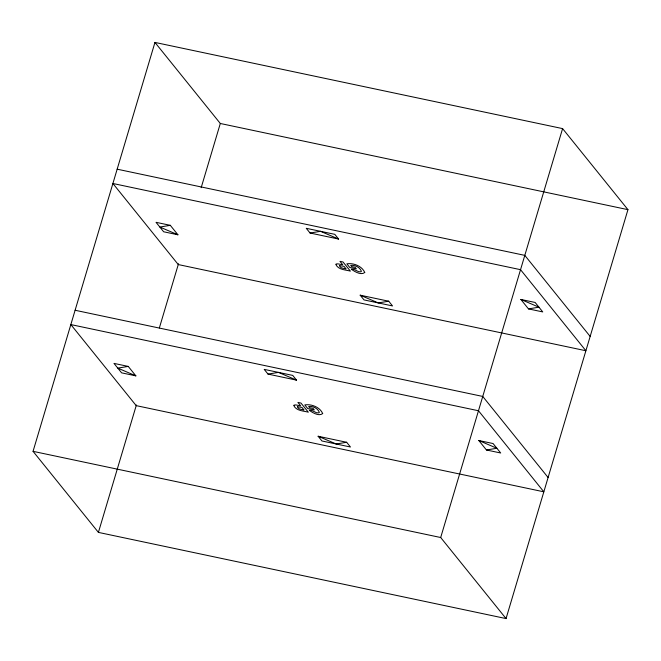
<?xml version="1.0" encoding="UTF-8"?>
<svg xmlns="http://www.w3.org/2000/svg" width="661" height="661" viewBox="0 0 661 661"><rect width="100%" height="100%" fill="white"/><g stroke="black" fill="none" stroke-linecap="round" stroke-linejoin="round"><path stroke-width="0.99" d="M33.05 451.339L154.955 42.42L562.594 128.606L627.95 209.661L506.045 618.58L98.406 532.394L33.05 451.339L440.689 537.517L506.045 618.58M98.406 532.394L136.397 404.978M159.359 327.939L178.503 263.739M201.175 187.683L220.311 123.483L154.955 42.42M440.689 537.517L562.594 128.606M170.298 225.327L159.846 227.045L177.925 234.787L170.298 225.327L156.029 222.311L163.655 231.771L177.925 234.787M310.075 233.027L320.527 231.317L338.606 239.059L334.796 234.333L306.258 228.301L310.075 233.027L338.606 239.059M388.718 301.209L378.266 302.92L360.179 295.178L363.996 299.904L392.527 305.936L388.718 301.209L360.179 295.178M128.242 366.409L117.79 368.119L135.869 375.861L128.242 366.409L113.973 363.393L121.599 372.845L135.869 375.861M528.494 308.902L538.946 307.191L520.868 299.45L528.494 308.902L542.755 311.926L535.137 302.465L520.868 299.45M268.019 374.101L278.471 372.391L296.549 380.141L292.74 375.407L264.202 369.375L268.019 374.101L296.549 380.141M346.661 442.283L336.201 443.994L318.123 436.252L321.94 440.978L350.47 447.01L346.661 442.283L318.123 436.252M486.438 449.984L496.89 448.274L478.812 440.523L486.438 449.984L500.699 453L493.073 443.539L478.812 440.523M220.311 123.483L627.95 209.661M117.162 169.183L524.801 255.369L590.157 336.424M75.106 310.257L482.745 396.443L548.101 477.506M364.748 272.497C361.121 275.513 354.726 271.721 351.363 269.225L354.122 269.523L358.692 271.696L360.889 271.803L361.427 271.283C359.898 267.317 354.866 264.722 350.694 265.425L351.635 266.59L355.131 267.325L356.37 268.87L349.793 267.474L346.851 263.83C353.412 262.739 362.096 266.094 364.748 272.497M322.692 413.571C319.065 416.587 312.67 412.795 309.307 410.299L312.066 410.605L316.636 412.778L318.833 412.877L319.37 412.357C317.842 408.391 312.81 405.796 308.637 406.507L309.571 407.663L313.074 408.399L314.314 409.944L307.737 408.556L304.795 404.912C311.356 403.821 320.04 407.168 322.692 413.571M336.069 264.16L335.912 264.549C338.308 269.87 345.604 269.762 350.396 271.126L343.026 261.979L339.969 261.335L342.753 264.78L337.697 263.822L336.069 264.16M294.013 405.234L293.856 405.631C296.252 410.944 303.548 410.836 308.34 412.2L300.962 403.053L297.913 402.409L300.697 405.862L295.641 404.896L294.013 405.234M339.638 265.681C339.605 268.192 344.224 268.349 346.1 268.928L344.001 266.333L339.638 265.681M297.582 406.763C297.549 409.266 302.168 409.423 304.035 410.01L301.945 407.416L297.582 406.763M520.538 269.68L112.899 183.494L178.255 264.557L585.894 350.743L520.538 269.68M478.481 410.754L70.843 324.576L136.199 405.631L543.838 491.817L478.481 410.754"/></g></svg>
